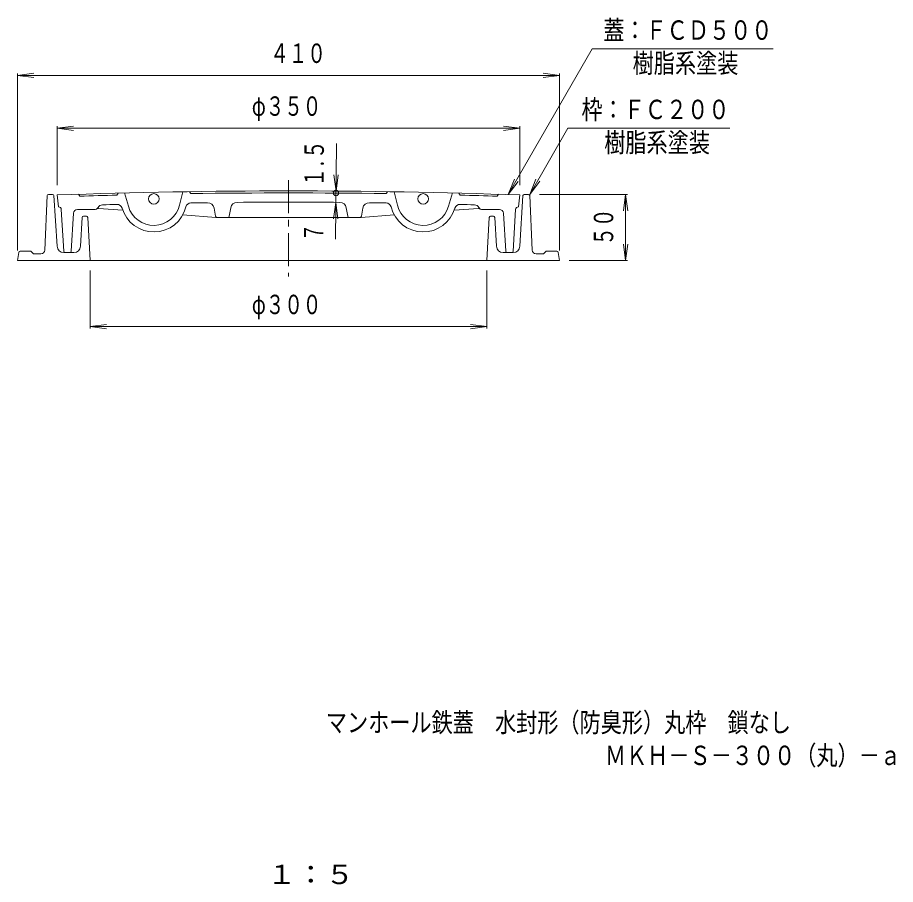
# Model space of a CAD drawing. Units: millimetres, scale not verified. Extents: x -491 to 384, y -667 to 704.
# Drawn here: x -292 to 372, y -667 to -12 of the extents above; entities that cross this region are included whole.
import ezdxf
from ezdxf.enums import TextEntityAlignment as Align

# ---------------------------------------------------------------- set-up
doc = ezdxf.new("R2010")
doc.units = ezdxf.units.MM
doc.header["$LTSCALE"] = 5
doc.header["$PDMODE"] = 32
doc.header["$PDSIZE"] = 4
doc.linetypes.add('CHAIN1', pattern=[8, 5, -1, 1, -1])
for name, color, linetype, lineweight in [('1-0_1-0ﾚｲﾔ', 3, 'Continuous', 18), ('1-2_1-2ﾚｲﾔ', 3, 'Continuous', 18), ('1-4_1-4ﾚｲﾔ', 7, 'Continuous', 18), ('1-5_1-5ﾚｲﾔ', 7, 'Continuous', 18)]:
    doc.layers.add(name, color=color, linetype=linetype, lineweight=lineweight)
doc.layers.add('F-4_F-4ﾚｲﾔ', color=2, linetype='Continuous')
doc.layers.add('F-5_F-5ﾚｲﾔ', color=6, linetype='Continuous')
doc.styles.add('ＭＳ ゴシック', font='')
doc.styles.get('ＭＳ ゴシック').set_extended_font_data('MS Gothic')

msp = doc.modelspace()

# ---------------------------------------------------------------- linework, layer by layer
at = {"layer": '1-0_1-0ﾚｲﾔ', "color": 2}
for p, q in [((-265.621, -145.256), (-268.723, -145.256)), ((91.261, -145.256), (94.363, -145.256)), ((-269.723, -146.212), (-271.553, -187.389)), ((-264.623, -146.195), (-262.276, -184.561)), ((90.262, -146.195), (87.916, -184.561)), ((95.363, -146.212), (97.193, -187.389)), ((-243.237, -162.695), (-244.575, -184.561)), ((-242.239, -161.756), (-240.122, -161.756)), ((-239.124, -162.697), (-237.18, -195.256)), ((64.764, -162.697), (62.82, -195.256)), ((65.762, -161.756), (67.879, -161.756)), ((68.877, -162.695), (70.215, -184.561)), ((-291.302, -189.115), (-292.18, -195.256)), ((-290.313, -188.256), (-282.18, -188.256)), ((-280.18, -190.256), (-282.18, -188.256)), ((-274.55, -190.256), (-280.18, -190.256)), ((-249.565, -189.256), (-257.285, -189.256)), ((75.205, -189.256), (82.925, -189.256)), ((100.19, -190.256), (105.82, -190.256)), ((105.82, -190.256), (107.82, -188.256)), ((115.953, -188.256), (107.82, -188.256)), ((116.943, -189.115), (117.82, -195.256)), ((117.82, -195.256), (-292.18, -195.256))]:
    msp.add_line(p, q, dxfattribs=at)
for centre, radius, start, end in [((-268.723, -146.256), 1, 90, 177.45486), ((-265.621, -146.256), 1, 3.50032, 90), ((91.261, -146.256), 1, 90, 176.49968), ((94.363, -146.256), 1, 2.54514, 90), ((-242.239, -162.756), 1, 90, 176.49968), ((-240.122, -162.756), 1, 3.4171, 90), ((65.762, -162.756), 1, 90, 176.5829), ((67.879, -162.756), 1, 3.50032, 90), ((-257.285, -184.256), 5, 183.49982, 270), ((-249.565, -184.256), 5, 270, 356.49997), ((75.205, -184.256), 5, 183.50003, 270), ((82.925, -184.256), 5, 270, 356.50018), ((-290.313, -189.256), 1, 90, 171.86929), ((-274.55, -187.256), 3, 270, 357.45506), ((100.19, -187.256), 3, 182.54494, 270), ((115.953, -189.256), 1, 8.13071, 90)]:
    msp.add_arc(centre, radius, start, end, dxfattribs=at)
at = {"layer": '1-2_1-2ﾚｲﾔ', "linetype": 'CHAIN1'}
msp.add_line((-87.18, -134.507), (-87.18, -207.362), dxfattribs=at)
at = {"layer": '1-2_1-2ﾚｲﾔ'}
for p, q in [((-262.18, -145.739), (-261.18, -154.76)), ((-245.18, -146.673), (-246.18, -145.205)), ((-216.173, -144.34), (-217.142, -145.865)), ((-211.175, -144.214), (-208.303, -154.227)), ((-167.184, -143.316), (-169.644, -153.438)), ((-162.184, -143.238), (-161.154, -144.723)), ((-12.176, -143.238), (-13.207, -144.723)), ((-7.176, -143.316), (-4.716, -153.438)), ((36.814, -144.214), (33.943, -154.227)), ((41.813, -144.34), (42.781, -145.865)), ((70.82, -146.673), (71.82, -145.205)), ((87.82, -145.739), (86.82, -154.76)), ((-257.235, -188.314), (-259.071, -156.641)), ((-233.346, -156.757), (-246.859, -156.757)), ((-231.605, -155.742), (-231.291, -155.188)), ((-212.568, -157.271), (-231.025, -155.854)), ((-142.328, -161.852), (-143.434, -155.67)), ((-132.034, -161.85), (-130.904, -155.456)), ((-42.326, -161.85), (-43.456, -155.456)), ((-32.032, -161.852), (-30.926, -155.67)), ((38.208, -157.271), (56.665, -155.854)), ((57.245, -155.742), (56.931, -155.188)), ((58.986, -156.757), (72.499, -156.757)), ((82.875, -188.314), (84.711, -156.641)), ((-251.622, -188.318), (-249.853, -159.572)), ((-142.18, -162.676), (-167.169, -160.757)), ((-32.18, -162.676), (-142.18, -162.676)), ((-32.18, -162.676), (-7.191, -160.757)), ((77.262, -188.318), (75.493, -159.572)), ((-256.236, -189.256), (-252.62, -189.256)), ((78.26, -189.256), (81.876, -189.256))]:
    msp.add_line(p, q, dxfattribs=at)
for centre in [(-189.078, -148.715), (14.718, -148.715)]:
    msp.add_circle(centre, 4, dxfattribs=at)
for centre, radius, start, end in [((-87.18, -5142.675), 4999.999, 87.99423, 92.00577), ((-87.18, -5142.675), 4998.501, 91.48987, 91.81139), ((-87.18, -5142.675), 4998.501, 89.15204, 90.84796), ((-87.18, -5142.675), 4998.501, 88.18861, 88.51013), ((-160.936, -155.721), 4, 91.76396, 164.02753), ((-87.18, -5142.675), 4991.501, 90.70294, 90.8466), ((-148.356, -156.551), 5, 10.14726, 90.70293), ((-125.98, -156.327), 5, 90.44586, 169.97586), ((-87.18, -5142.675), 4991.501, 89.55417, 90.44583), ((-48.379, -156.327), 5, 10.02414, 89.55414), ((-26.004, -156.551), 5, 89.29707, 169.85274), ((-87.18, -5142.675), 4991.501, 89.1534, 89.29706), ((-13.424, -155.721), 4, 15.97247, 88.23604), ((-261.067, -156.757), 2, 3.31833, 93.22772), ((-246.859, -159.757), 3, 90, 176.47856), ((-233.346, -154.756), 2, 270, 330.00108), ((-231.188, -156.84), 1, 80.63289, 136.00473), ((-227.811, -157.158), 4, 92.53252, 150.48016), ((-87.18, -5142.675), 4991.501, 91.49049, 91.61504), ((-216.91, -156.863), 4, 18.31509, 91.49052), ((-189.078, -148.715), 25, 195.99782, 346.34012), ((-189.078, -148.715), 20, 195.99782, 346.34012), ((14.718, -148.715), 25, 193.97865, 344.00218), ((14.718, -148.715), 20, 193.65878, 344.00218), ((42.55, -156.863), 4, 88.50948, 161.68491), ((-87.18, -5142.675), 4991.501, 88.38496, 88.50951), ((53.451, -157.158), 4, 29.51984, 87.46748), ((56.828, -156.84), 1, 43.99527, 99.36711), ((58.986, -154.756), 2, 209.99892, 270), ((72.499, -159.757), 3, 3.52144, 90), ((86.707, -156.757), 2, 86.77228, 176.68167), ((-141.343, -161.676), 1, 190.1478, 270), ((-133.019, -161.676), 1, 270, 349.9761), ((-41.341, -161.676), 1, 190.0239, 270), ((-33.017, -161.676), 1, 270, 349.8522), ((-256.236, -188.256), 1, 183.31824, 270), ((-252.62, -188.256), 1, 270, 356.4783), ((78.26, -188.256), 1, 183.5217, 270), ((81.876, -188.256), 1, 270, 356.68176)]:
    msp.add_arc(centre, radius, start, end, dxfattribs=at)
at = {"layer": '1-4_1-4ﾚｲﾔ'}
for p, q in [((-292.174, -55.257), (-279.781, -53.625)), ((-292.174, -187.757), (-292.174, -53.757)), ((-292.174, -55.257), (117.826, -55.257)), ((-292.174, -55.257), (-279.781, -56.889)), ((117.826, -55.257), (105.433, -53.625)), ((117.826, -55.257), (105.433, -56.889)), ((117.826, -187.757), (117.826, -53.757)), ((-262.181, -95.257), (-249.788, -93.625)), ((-262.181, -138.239), (-262.181, -93.757)), ((-262.181, -95.257), (87.82, -95.257)), ((-262.181, -95.257), (-249.788, -96.889)), ((87.82, -95.257), (75.427, -93.625)), ((87.82, -95.257), (75.427, -96.889)), ((87.82, -138.24), (87.82, -93.757)), ((-51.477, -179.051), (-50.957, -106.756)), ((-51.216, -142.805), (-52.758, -130.401)), ((-51.216, -142.805), (-49.495, -130.425)), ((102.826, -145.257), (169.445, -145.257)), ((167.945, -145.257), (166.314, -157.65)), ((167.945, -195.257), (167.945, -145.257)), ((167.945, -145.257), (169.577, -157.65)), ((-51.277, -151.303), (-52.998, -163.684)), ((-51.277, -151.303), (-49.735, -163.708)), ((167.945, -195.257), (166.314, -182.864)), ((167.945, -195.257), (169.577, -182.864)), ((125.326, -195.257), (169.445, -195.257)), ((-237.174, -202.757), (-237.174, -246.757)), ((62.826, -202.757), (62.826, -246.757)), ((-237.174, -245.257), (-224.781, -243.625)), ((-237.174, -245.257), (62.826, -245.257)), ((-237.174, -245.257), (-224.781, -246.888)), ((62.826, -245.257), (50.432, -243.625)), ((62.826, -245.257), (50.432, -246.888))]:
    msp.add_line(p, q, dxfattribs=at)
msp.add_point((-51.227, -144.303), dxfattribs=at)
at = {"layer": '1-5_1-5ﾚｲﾔ'}
for p, q in [((78.956, -145.437), (142.569, -35.257)), ((142.569, -35.257), (279.589, -35.257)), ((95.326, -145.257), (124.193, -95.257)), ((124.193, -95.257), (246.719, -95.257)), ((78.956, -145.437), (83.74, -133.888)), ((78.956, -145.437), (86.566, -135.52)), ((95.326, -145.257), (100.109, -133.709)), ((95.326, -145.257), (102.935, -135.34))]:
    msp.add_line(p, q, dxfattribs=at)

# ---------------------------------------------------------------- texts
at = {"layer": '1-4_1-4ﾚｲﾔ', "color": 3, "style": 'ＭＳ ゴシック', "width": 0.7}
for s, p in [('\u3000４１０', (-114.924, -50.257)), ('φ３５０', (-114.93, -90.257)), ('φ３００', (-114.924, -240.257))]:
    msp.add_text(s, height=14.66, dxfattribs=at).set_placement(p, align=Align.BOTTOM_LEFT)
at = {"layer": '1-4_1-4ﾚｲﾔ', "color": 3, "style": 'ＭＳ ゴシック'}
for s, rotation, width, p in [('１.５', 89.588, 0.7, (-56.192, -139.526)), ('５０', 90, 0.7, (162.945, -184.007)), ('７', 89.587, 0.65, (-56.489, -180.714))]:
    msp.add_text(s, height=14.66, rotation=rotation, dxfattribs=dict(at, width=width)).set_placement(p, align=Align.BOTTOM_LEFT)
at = {"layer": '1-5_1-5ﾚｲﾔ', "color": 6, "style": 'ＭＳ ゴシック', "width": 0.8}
for s, p in [('蓋：ＦＣＤ５００', (151.032, -32.757)), ('樹脂系塗装', (173.258, -57.757)), ('枠：ＦＣ２００', (134.518, -92.757)), ('樹脂系塗装', (151.736, -117.757))]:
    msp.add_text(s, height=14.66, dxfattribs=at).set_placement(p, align=Align.BOTTOM_LEFT)
at = {"layer": 'F-4_F-4ﾚｲﾔ', "style": 'ＭＳ ゴシック', "width": 1.1}
msp.add_text('１：５', height=14.66, dxfattribs=at).set_placement((-103.311, -671.309), align=Align.BOTTOM_LEFT)
at = {"layer": 'F-5_F-5ﾚｲﾔ', "style": 'ＭＳ ゴシック', "width": 0.8}
for s, p in [('マンホール鉄蓋\u3000水封形（防臭形）丸枠\u3000鎖なし', (-58.881, -556.363)), ('ＭＫＨ－Ｓ－３００（丸）－ａ', (152.279, -581.259))]:
    msp.add_text(s, height=14.66, dxfattribs=at).set_placement(p, align=Align.BOTTOM_LEFT)

doc.saveas('drawing.dxf')
